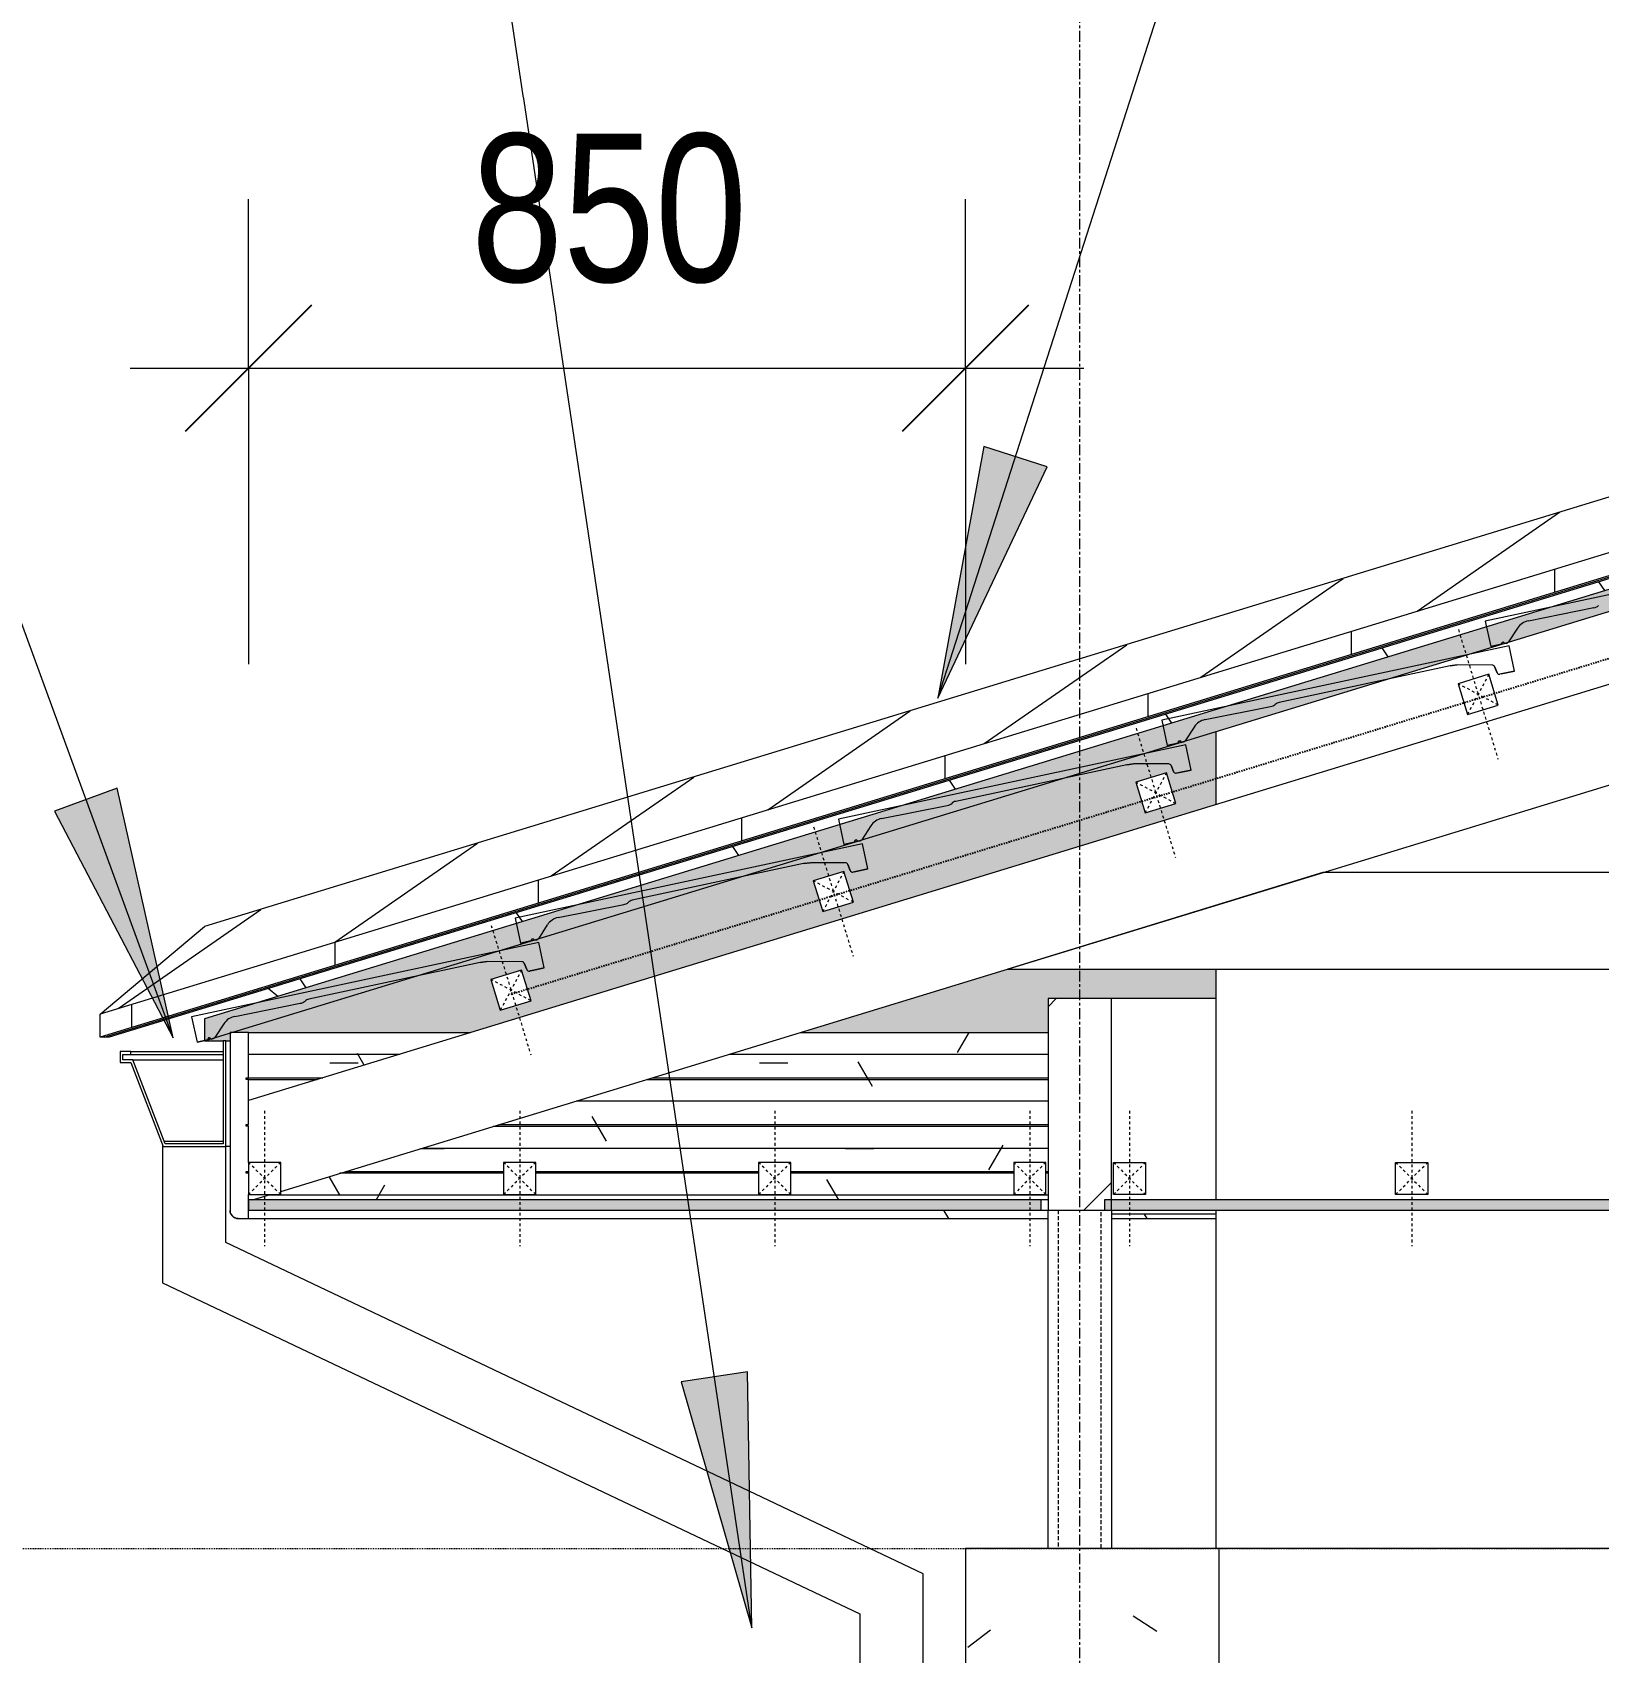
# Model space of a CAD drawing. Header units: millimetres. Extents: x -12186 to 152825, y -4386 to 9463.
# Drawn here: x 128076 to 129928, y 2682 to 4598 of the extents above; entities that cross this region are included whole.
import ezdxf

# ---------------------------------------------------------------- set-up
doc = ezdxf.new("R2010")
doc.units = ezdxf.units.MM
for name, pattern in [('1000 Dashed', [2, 1, -1]), ('Dash', [6.35, 3.175, -3.175]), ('Dash 1_5mm', [3, 1.5, -1.5]), ('Grid Line', [22.225, 12.7, -3.175, 3.175, -3.175]), ('Hidden', [7.14375, 4.7625, -2.38125])]:
    doc.linetypes.add(name, pattern=pattern)
for name, color, linetype, lineweight in [('A-ANNO-DIMS', 211, 'Continuous', 5), ('A-ANNO-DIMS-100', 211, 'Continuous', 5), ('A-CLNG', 13, 'Continuous', 9), ('A-CLNG-PATT', 13, 'Continuous', 9), ('A-DETL', 90, 'Continuous', 5), ('A-DETL-GENF', 92, 'Continuous', 5), ('A-DETL-GENF-HDLN', 1, 'Dash', 5), ('A-FLOR-LEVL', 51, 'Continuous', 5), ('A-GENM', 13, 'Continuous', 9), ('A-GLAZ-CWMG', 51, 'Continuous', 5), ('A-ROOF', 132, 'Continuous', 9), ('A-ROOF-MCUT', 132, 'Continuous', 5), ('A-ROOF-OTLN', 132, 'Continuous', 9), ('A-ROOF-PATT', 132, 'Continuous', 9), ('A-WALL', 113, 'Continuous', 9), ('A-WALL-PATT', 111, 'Continuous', 9), ('G-ANNO-TEXT', 231, 'Continuous', 5), ('I-WALL', 2, 'Continuous', 9), ('S-BEAM', 12, 'Continuous', 5), ('S-COLS', 52, 'Continuous', 5), ('S-FSTN', 2, 'Continuous', 5), ('S-GRID', 1, 'Continuous', 5)]:
    doc.layers.add(name, color=color, linetype=linetype, lineweight=lineweight)
doc.styles.add('Arial_3', font='arial.ttf', dxfattribs={"width": 0.8, "height": 175})
doc.dimstyles.new('SVA_Arc_Length-1_8mm_BLUE', dxfattribs={"dimscale": 304.8, "dimtxt": 178.545395, "dimasz": 0.492126, "dimexe": 0.656168, "dimexo": 0.0625, "dimgap": 0.164042, "dimtad": 1, "dimdec": 0, "dimrnd": 5, "dimzin": 0, "dimdsep": 46, "dimtxsty": 'Arial_3', "dimblk1": 'OBLIQUE', "dimblk2": 'OBLIQUE', "dimsah": 1, "dimcen": 0.09, "dimdle": 0.459318, "dimazin": 0, "dimtfac": 1, "dimtdec": 4, "dimtix": 1, "dimtmove": 0, "dimatfit": 3, "dimfxl": 1.148294, "dimfxlon": 1, "dimtvp": 1, "dimtfill": 1, "dimtolj": 1, "dimtzin": 0, "dimarcsym": 2})
pattern_1 = [(50, (136555.64, 5715.8), (728.737, -63.756), [76.2, -838.2]), (355, (136555.64, 5715.8), (-140.97, 764.23), [60.96, -670.56]), (100.451, (136616.4, 5710.5), (587.77, 700.467), [64.76, -712.36]), (46.184, (136555.6, 5919), (1084.32, -168.17), [114.3, -1257.3]), (96.636, (136646, 5905), (949.61, 989.71), [97.14, -1068.54]), (351.184, (136555.6, 5919), (949.62, 989.7), [91.44, -1005.84]), (21, (136657.24, 5868.2), (606.458, -409.06), [76.2, -838.2]), (326, (136657.24, 5868.2), (247.21, 736.75), [60.96, -670.56]), (71.451, (136707.8, 5834.1), (853.67, 327.685), [64.76, -712.36]), (37.5, (136555.64, 5715.8), (12.355, 338.22), [33.528, -628.904, 33.528, -647.192, -673.1]), (37.5, (136555.64, 5715.8), (12.355, 338.22), [-1343.152, 33.528, -639.572]), (7.5, (136555.64, 5715.8), (267.279, 400.722), [33.528, -354.584, 33.528, -613.664, -256.54]), (7.5, (136555.64, 5715.8), (267.279, 400.722), [-1035.304, 33.528, -223.012]), (327.5, (136329.07, 5715.8), (542.363, -22.915), [33.528, -220.472, 33.528, -1810.512]), (327.5, (136329.07, 5715.8), (542.363, -22.915), [-287.528, -758.952, 33.528, -1018.032]), (317.5, (136227.47, 5715.8), (592.517, 101.707), [33.528, -296.672, 33.528, -492.76, -746.76]), (317.5, (136227.47, 5715.8), (592.517, 101.707), [-856.49, 33.53, -713.23])]
pattern_2 = [(0, (136555.64, 5715.79), (406.4, 101.6), [33.528, -271.272, 33.528, -271.272, -1625.6]), (0, (136555.64, 5715.79), (406.4, 101.6), [-609.6, 33.528, -576.072, 33.528, -271.272, -711.2]), (0, (136555.64, 5715.79), (406.4, 101.6), [-1524, 33.528, -169.672, 33.528, -474.472]), (120, (136708.04, 5766.59), (-291.1882, 301.1527), [33.528, -271.272, 33.528, -1896.872]), (120, (136708.04, 5766.59), (-291.1882, 301.1527), [-338.328, -271.272, 33.528, -576.072, -1016]), (120, (136708.04, 5766.59), (-291.1882, 301.1527), [-1219.2, 33.528, -271.272, 33.528, -677.672]), (120, (136708.04, 5766.59), (-291.1882, 301.1527), [-1557.528, -169.672, 33.528, -474.472]), (240, (136758.84, 5969.79), (-115.2118, -402.7527), [33.528, -271.272, 33.528, -1896.872]), (240, (136758.84, 5969.79), (-115.2118, -402.7527), [-338.328, -271.272, 33.528, -576.072, -1016]), (240, (136758.84, 5969.79), (-115.2118, -402.7527), [-1219.2, 33.528, -271.272, 33.528, -677.672]), (240, (136758.84, 5969.79), (-115.2118, -402.7527), [-1557.528, -169.672, 33.528, -474.472])]
pattern_3 = [(45, (-22884.63, 5715.79), (-141.4214, 141.4214), [])]

# ---------------------------------------------------------------- blocks, each defined once
blk = doc.blocks.new('Column Steel Square Hollow Sections - 75x75-1394927-Section 4')
at = {"layer": 'S-COLS', "linetype": 'Hidden'}
for p, q in [((-30151.1, 3205), (-30151.1, 2805)), ((-30100.1, 2805), (-30100.1, 3205))]:
    blk.add_line(p, q, dxfattribs=at)
blk = doc.blocks.new('Structural Connections 1 - Structural Connections 1-1359859-Section 4')
at = {"layer": 'S-FSTN'}
h = blk.add_hatch(dxfattribs=at)
h.set_pattern_fill('FP_189', color=256, style=0, pattern_type=2)
h.set_pattern_definition(pattern_3)
h.paths.add_polyline_path([(-30163.1, 3205), (-30088.1, 3205), (-30088.1, 3455), (-30163.1, 3455), (-30163.1, 3250.5)])
h.paths.add_polyline_path([(-16696.1, 3205), (-16621.1, 3205), (-16621.1, 3455), (-16696.1, 3455), (-16696.1, 3250.5)])
for p, q in [((-30088.1, 3455), (-30163.1, 3455)), ((-30163.1, 3455), (-30163.1, 3205)), ((-30088.1, 3205), (-30088.1, 3455)), ((-29964.6, 3455), (-30088.1, 3455)), ((-30163.1, 3205), (-30088.1, 3205))]:
    blk.add_line(p, q, dxfattribs=at)
blk = doc.blocks.new('Rectangular Mullion - 30x75-1460576-Section 4')
at = {"layer": 'A-GLAZ-CWMG'}
blk.add_line((-30087.9, 3205), (-30087.9, 2805), dxfattribs=at)
blk = doc.blocks.new('Timber Truss - Timber Truss 2-1376233-Section 4')
at = {"layer": 'S-BEAM'}
for p, q in [((-27974.6, 4292.9), (-31108.6, 3334.7)), ((-31070.7, 3227.1), (-27974.6, 4173.7)), ((-29837.9, 3604), (-30210.8, 3490)), ((-27974.6, 3604), (-29837.9, 3604)), ((-30210.8, 3490), (-27974.6, 3490)), ((-31103.9, 3216.9), (-31082.8, 3223.4))]:
    blk.add_line(p, q, dxfattribs=at)
blk = doc.blocks.new('Downpipe - Downpipe-V559-Section 4')
at = {"layer": 'A-GENM', "lineweight": 5}
for p, q in [((-31210.6, 3282.2), (-31210.6, 3119)), ((-31208.7, 3286.5), (-31138.7, 3286.5)), ((-31135.6, 3166.5), (-31135.6, 3280.1)), ((-30310.6, 2775), (-31135.6, 3166.5)), ((-31210.6, 3119), (-30385.6, 2727.6)), ((-30310.6, 2400), (-30310.6, 2775)), ((-30385.6, 2727.6), (-30385.6, 2400))]:
    blk.add_line(p, q, dxfattribs=at)
blk = doc.blocks.new('Repeating Detail - Timber _38 x 38_-372870-Section 4')
at = {"layer": 'A-DETL-GENF'}
h = blk.add_hatch(dxfattribs=at)
h.set_pattern_fill('FP_189', color=256, style=0, pattern_type=2)
h.set_pattern_definition(pattern_3)
h.paths.add_polyline_path([(-30429.6, 3557.9), (-30393.3, 3569), (-30404.4, 3605.4), (-30440.7, 3594.3)])
h = blk.add_hatch(dxfattribs=at)
h.set_pattern_fill('FP_189', color=256, style=0, pattern_type=2)
h.set_pattern_definition(pattern_3)
h.paths.add_polyline_path([(-30810.9, 3441.3), (-30774.6, 3452.5), (-30785.7, 3488.8), (-30822, 3477.7)])
for p, q in [((-29641.7, 3838.5), (-29678.1, 3827.4)), ((-29630.6, 3802.2), (-29641.7, 3838.5)), ((-29678.1, 3827.4), (-29666.9, 3791.1)), ((-29666.9, 3791.1), (-29630.6, 3802.2)), ((-30023, 3722), (-30059.4, 3710.9)), ((-30011.9, 3685.6), (-30023, 3722)), ((-30059.4, 3710.9), (-30048.3, 3674.5)), ((-30048.3, 3674.5), (-30011.9, 3685.6)), ((-30404.4, 3605.4), (-30440.7, 3594.3)), ((-30393.3, 3569), (-30404.4, 3605.4)), ((-30440.7, 3594.3), (-30429.6, 3557.9)), ((-30429.6, 3557.9), (-30393.3, 3569)), ((-30785.7, 3488.8), (-30822, 3477.7)), ((-30774.6, 3452.5), (-30785.7, 3488.8)), ((-30822, 3477.7), (-30810.9, 3441.3)), ((-30810.9, 3441.3), (-30774.6, 3452.5))]:
    blk.add_line(p, q, dxfattribs=at)
at = {"layer": 'A-DETL-GENF-HDLN'}
for p, q in [((-29677.7, 3891.3), (-29630.9, 3738.3)), ((-29641.7, 3838.5), (-29666.9, 3791.1)), ((-29630.6, 3802.2), (-29678.1, 3827.4)), ((-30059, 3774.7), (-30012.3, 3621.7)), ((-30023, 3722), (-30048.3, 3674.5)), ((-30011.9, 3685.6), (-30059.4, 3710.9)), ((-30440.4, 3658.2), (-30393.6, 3505.1)), ((-30404.4, 3605.4), (-30429.6, 3557.9)), ((-30393.3, 3569), (-30440.7, 3594.3)), ((-30821.7, 3541.6), (-30774.9, 3388.6)), ((-30785.7, 3488.8), (-30810.9, 3441.3)), ((-30774.6, 3452.5), (-30822, 3477.7))]:
    blk.add_line(p, q, dxfattribs=at)
blk = doc.blocks.new('Repeating Detail - Conc Roof Tile-372879-Section 4')
at = {"layer": 'A-DETL-GENF'}
for p, q in [((-29235.2, 3989), (-29645.9, 3901.2)), ((-29594.9, 3901.8), (-29517.4, 3917.3)), ((-29645.9, 3901.2), (-29639.5, 3871.3)), ((-29607.7, 3893.1), (-29618.3, 3876.8)), ((-29617.7, 3872.1), (-30028.4, 3784.2)), ((-29639.5, 3871.3), (-29626.8, 3874.1)), ((-29626.8, 3874.1), (-29639.5, 3871.3)), ((-29626.8, 3874.1), (-29626.1, 3876.3)), ((-29626.1, 3876.3), (-29626.8, 3874.1)), ((-29626.1, 3876.3), (-29624.4, 3876.6)), ((-29624.4, 3876.6), (-29626.1, 3876.3)), ((-29624.4, 3876.6), (-29622.9, 3874.9)), ((-29622.9, 3874.9), (-29624.4, 3876.6)), ((-29622.9, 3874.9), (-29620.2, 3875.5)), ((-29620.2, 3875.5), (-29622.9, 3874.9)), ((-29611.3, 3842.3), (-29617.7, 3872.1)), ((-29687.3, 3848.5), (-29889.7, 3805.2)), ((-29687.3, 3848.5), (-29679.4, 3849.6)), ((-29679, 3849.6), (-29687.3, 3848.5)), ((-29637.7, 3849.5), (-29679, 3849.6)), ((-29634.9, 3847.6), (-29632, 3840.4)), ((-29632, 3840.4), (-29634.9, 3847.6)), ((-29627.1, 3838.9), (-29628.6, 3838.6)), ((-29611.3, 3842.3), (-29627.1, 3838.9)), ((-29627.1, 3838.9), (-29611.3, 3842.3)), ((-29611.3, 3842.3), (-29627.1, 3838.9)), ((-29977.4, 3784.9), (-29899.9, 3800.3)), ((-30028.4, 3784.2), (-30022, 3754.4)), ((-29990.3, 3776.1), (-30000.8, 3759.8)), ((-30000.2, 3755.1), (-30410.9, 3667.3)), ((-30022, 3754.4), (-30009.3, 3757.1)), ((-30009.3, 3757.1), (-30022, 3754.4)), ((-30009.3, 3757.1), (-30008.6, 3759.3)), ((-30008.6, 3759.3), (-30009.3, 3757.1)), ((-30008.6, 3759.3), (-30006.9, 3759.7)), ((-30006.9, 3759.7), (-30008.6, 3759.3)), ((-30006.9, 3759.7), (-30005.4, 3757.9)), ((-30005.4, 3757.9), (-30006.9, 3759.7)), ((-30005.4, 3757.9), (-30002.7, 3758.5)), ((-30002.7, 3758.5), (-30005.4, 3757.9)), ((-29993.8, 3725.3), (-30000.2, 3755.1)), ((-30069.8, 3731.5), (-30272.3, 3688.2)), ((-30069.8, 3731.5), (-30061.9, 3732.7)), ((-30061.5, 3732.7), (-30069.8, 3731.5)), ((-30020.2, 3732.5), (-30061.5, 3732.7)), ((-30017.4, 3730.6), (-30014.5, 3723.4)), ((-30014.5, 3723.4), (-30017.4, 3730.6)), ((-30009.6, 3721.9), (-30011.1, 3721.6)), ((-29993.8, 3725.3), (-30009.6, 3721.9)), ((-30009.6, 3721.9), (-29993.8, 3725.3)), ((-29993.8, 3725.3), (-30009.6, 3721.9)), ((-30359.9, 3667.9), (-30282.4, 3683.4)), ((-30410.9, 3667.3), (-30404.5, 3637.4)), ((-30372.8, 3659.2), (-30383.3, 3642.9)), ((-30404.5, 3637.4), (-30391.8, 3640.2)), ((-30391.8, 3640.2), (-30404.5, 3637.4)), ((-30391.8, 3640.2), (-30391.1, 3642.4)), ((-30391.1, 3642.4), (-30391.8, 3640.2)), ((-30391.1, 3642.4), (-30389.5, 3642.7)), ((-30389.5, 3642.7), (-30391.1, 3642.4)), ((-30389.5, 3642.7), (-30387.9, 3641)), ((-30387.9, 3641), (-30389.5, 3642.7)), ((-30387.9, 3641), (-30385.2, 3641.6)), ((-30385.2, 3641.6), (-30387.9, 3641)), ((-30382.7, 3638.2), (-30793.4, 3550.3)), ((-30376.4, 3608.4), (-30382.7, 3638.2)), ((-30452.3, 3614.6), (-30654.8, 3571.3)), ((-30452.3, 3614.6), (-30444.4, 3615.7)), ((-30444, 3615.7), (-30452.3, 3614.6)), ((-30402.7, 3615.6), (-30444, 3615.7)), ((-30400, 3613.7), (-30397, 3606.5)), ((-30397, 3606.5), (-30400, 3613.7)), ((-30392.1, 3605), (-30393.6, 3604.7)), ((-30376.4, 3608.4), (-30392.1, 3605)), ((-30392.1, 3605), (-30376.4, 3608.4)), ((-30376.4, 3608.4), (-30392.1, 3605)), ((-30742.4, 3551), (-30664.9, 3566.4)), ((-30793.4, 3550.3), (-30787.1, 3520.5)), ((-30774.4, 3523.2), (-30773.6, 3525.4)), ((-30773.6, 3525.4), (-30774.4, 3523.2)), ((-30773.6, 3525.4), (-30772, 3525.8)), ((-30772, 3525.8), (-30773.6, 3525.4)), ((-30772, 3525.8), (-30770.4, 3524)), ((-30770.4, 3524), (-30772, 3525.8)), ((-30755.3, 3542.2), (-30765.9, 3525.9)), ((-30765.3, 3521.2), (-31176, 3433.4)), ((-30787.1, 3520.5), (-30774.4, 3523.2)), ((-30774.4, 3523.2), (-30787.1, 3520.5)), ((-30770.4, 3524), (-30767.7, 3524.6)), ((-30767.7, 3524.6), (-30770.4, 3524)), ((-30758.9, 3491.4), (-30765.3, 3521.2)), ((-30834.9, 3497.6), (-31037.3, 3454.3)), ((-30834.9, 3497.6), (-30826.9, 3498.8)), ((-30826.5, 3498.8), (-30834.9, 3497.6)), ((-30785.3, 3498.6), (-30826.5, 3498.8)), ((-30782.5, 3496.8), (-30779.6, 3489.5)), ((-30779.6, 3489.5), (-30782.5, 3496.8)), ((-30774.7, 3488), (-30776.1, 3487.7)), ((-30758.9, 3491.4), (-30774.7, 3488)), ((-30774.7, 3488), (-30758.9, 3491.4)), ((-30758.9, 3491.4), (-30774.7, 3488)), ((-31125, 3434), (-31047.5, 3449.5)), ((-31176, 3433.4), (-31169.6, 3403.5)), ((-31137.8, 3425.3), (-31148.4, 3409)), ((-31169.6, 3403.5), (-31156.9, 3406.3)), ((-31156.9, 3406.3), (-31169.6, 3403.5)), ((-31156.9, 3406.3), (-31156.2, 3408.5)), ((-31156.2, 3408.5), (-31156.9, 3406.3)), ((-31156.2, 3408.5), (-31154.5, 3408.8)), ((-31154.5, 3408.8), (-31156.2, 3408.5)), ((-31154.5, 3408.8), (-31153, 3407.1)), ((-31153, 3407.1), (-31154.5, 3408.8)), ((-31153, 3407.1), (-31150.3, 3407.7)), ((-31150.3, 3407.7), (-31153, 3407.1))]:
    blk.add_line(p, q, dxfattribs=at)
for centre, radius, start, end in [((-29518.5, 3927.2), 10, 276.5757, 312.0411), ((-29591, 3882.2), 20, 101.2845, 147.0757), ((-29620.8, 3878.4), 3, 282.0757, 327.0757), ((-29620.8, 3878.4), 3, 282.0757, 327.0757), ((-29637.7, 3846.5), 3, 22.0757, 89.8219), ((-29629.2, 3841.5), 3, 202.0757, 282.0757), ((-29629.2, 3841.5), 3, 202.0757, 282.0757), ((-29901, 3810.3), 10, 276.5757, 312.0411), ((-29887.6, 3795.4), 10, 102.0757, 132.0411), ((-29973.5, 3765.3), 20, 101.2845, 147.0757), ((-30003.3, 3761.5), 3, 282.0757, 327.0757), ((-30003.3, 3761.5), 3, 282.0757, 327.0757), ((-30020.2, 3729.5), 3, 22.0757, 89.8219), ((-30011.7, 3724.5), 3, 202.0757, 282.0757), ((-30011.7, 3724.5), 3, 202.0757, 282.0757), ((-30283.6, 3693.3), 10, 276.5757, 312.0411), ((-30270.2, 3678.5), 10, 102.0757, 132.0411), ((-30356, 3648.3), 20, 101.2845, 147.0757), ((-30385.9, 3644.5), 3, 282.0757, 327.0757), ((-30385.9, 3644.5), 3, 282.0757, 327.0757), ((-30402.7, 3612.6), 3, 22.0757, 89.8219), ((-30394.3, 3607.6), 3, 202.0757, 282.0757), ((-30394.3, 3607.6), 3, 202.0757, 282.0757), ((-30666.1, 3576.4), 10, 276.5757, 312.0411), ((-30652.7, 3561.5), 10, 102.0757, 132.0411), ((-30738.5, 3531.4), 20, 101.2845, 147.0757), ((-30768.4, 3527.6), 3, 282.0757, 327.0757), ((-30768.4, 3527.6), 3, 282.0757, 327.0757), ((-30785.3, 3495.6), 3, 22.0757, 89.8219), ((-30776.8, 3490.6), 3, 202.0757, 282.0757), ((-30776.8, 3490.6), 3, 202.0757, 282.0757), ((-31048.6, 3459.4), 10, 276.5757, 312.0411), ((-31035.2, 3444.6), 10, 102.0757, 132.0411), ((-31121, 3414.4), 20, 101.2845, 147.0757), ((-31150.9, 3410.6), 3, 282.0757, 327.0757), ((-31150.9, 3410.6), 3, 282.0757, 327.0757)]:
    blk.add_arc(centre, radius, start, end, dxfattribs=at)
blk = doc.blocks.new('Repeating Detail - Timber _38 x 38_-V560-Section 4')
at = {"layer": 'A-DETL-GENF'}
h = blk.add_hatch(dxfattribs=at)
h.set_pattern_fill('FP_189', color=256, style=0, pattern_type=2)
h.set_pattern_definition(pattern_3)
h.paths.add_polyline_path([(-30505.4, 3223.4), (-30467.4, 3223.4), (-30467.4, 3261.4), (-30505.4, 3261.4)])
h = blk.add_hatch(dxfattribs=at)
h.set_pattern_fill('FP_189', color=256, style=0, pattern_type=2)
h.set_pattern_definition(pattern_3)
h.paths.add_polyline_path([(-30203.7, 3223.4), (-30165.7, 3223.4), (-30165.7, 3261.4), (-30203.7, 3261.4), (-30203.7, 3250.5)])
for p, q in [((-31070.7, 3261.4), (-31108.7, 3261.4)), ((-31108.7, 3261.4), (-31108.7, 3223.4)), ((-31070.7, 3223.4), (-31070.7, 3261.4)), ((-30769, 3261.4), (-30807, 3261.4)), ((-30807, 3261.4), (-30807, 3223.4)), ((-30769, 3223.4), (-30769, 3261.4)), ((-30467.4, 3261.4), (-30505.4, 3261.4)), ((-30505.4, 3261.4), (-30505.4, 3223.4)), ((-30467.4, 3223.4), (-30467.4, 3261.4)), ((-30165.7, 3261.4), (-30203.7, 3261.4)), ((-30203.7, 3261.4), (-30203.7, 3223.4)), ((-30165.7, 3223.4), (-30165.7, 3261.4)), ((-31108.7, 3223.4), (-31070.7, 3223.4)), ((-30807, 3223.4), (-30769, 3223.4)), ((-30505.4, 3223.4), (-30467.4, 3223.4)), ((-30203.7, 3223.4), (-30165.7, 3223.4))]:
    blk.add_line(p, q, dxfattribs=at)
at = {"layer": 'A-DETL-GENF-HDLN'}
for p, q in [((-31089.7, 3322.4), (-31089.7, 3162.4)), ((-30788, 3322.4), (-30788, 3162.4)), ((-30486.4, 3322.4), (-30486.4, 3162.4)), ((-30184.7, 3322.4), (-30184.7, 3162.4)), ((-31070.7, 3261.4), (-31108.7, 3223.4)), ((-31070.7, 3223.4), (-31108.7, 3261.4)), ((-30769, 3261.4), (-30807, 3223.4)), ((-30769, 3223.4), (-30807, 3261.4)), ((-30467.4, 3261.4), (-30505.4, 3223.4)), ((-30467.4, 3223.4), (-30505.4, 3261.4)), ((-30165.7, 3261.4), (-30203.7, 3223.4)), ((-30165.7, 3223.4), (-30203.7, 3261.4))]:
    blk.add_line(p, q, dxfattribs=at)
blk = doc.blocks.new('Repeating Detail - Timber _38 x 38_-V561-Section 4')
at = {"layer": 'A-DETL-GENF'}
for p, q in [((-30085.7, 3223.4), (-30085.7, 3261.4)), ((-30085.7, 3261.4), (-30047.7, 3261.4)), ((-30047.7, 3261.4), (-30047.7, 3223.4)), ((-29751.9, 3223.4), (-29751.9, 3261.4)), ((-29751.9, 3261.4), (-29713.9, 3261.4)), ((-29713.9, 3261.4), (-29713.9, 3223.4)), ((-30047.7, 3223.4), (-30085.7, 3223.4)), ((-29713.9, 3223.4), (-29751.9, 3223.4))]:
    blk.add_line(p, q, dxfattribs=at)
at = {"layer": 'A-DETL-GENF-HDLN'}
for p, q in [((-30066.7, 3322.4), (-30066.7, 3162.4)), ((-29732.9, 3322.4), (-29732.9, 3162.4)), ((-30085.7, 3261.4), (-30047.7, 3223.4)), ((-30085.7, 3223.4), (-30047.7, 3261.4)), ((-29751.9, 3261.4), (-29713.9, 3223.4)), ((-29751.9, 3223.4), (-29713.9, 3261.4))]:
    blk.add_line(p, q, dxfattribs=at)
blk = doc.blocks.new('DIMBLOCK62-Section 4')
at = {"layer": 'A-ANNO-DIMS-100'}
for p, q in [((128331.6, 4200.5), (128331.6, 4400.5)), ((129179.7, 4200.5), (129179.7, 4400.5)), ((128191.6, 4200.5), (129319.7, 4200.5)), ((128331.6, 4200.5), (128331.6, 3850.5)), ((129179.7, 4200.5), (129179.7, 3850.5))]:
    blk.add_line(p, q, dxfattribs=at)
at = {"layer": 'A-ANNO-DIMS-100', "lineweight": 25}
for p, q in [((128331.6, 4200.5), (128406.6, 4275.5)), ((129179.7, 4200.5), (129254.7, 4275.5)), ((128331.6, 4200.5), (128256.6, 4125.5)), ((129179.7, 4200.5), (129104.7, 4125.5))]:
    blk.add_line(p, q, dxfattribs=at)
at = {"layer": 'A-ANNO-DIMS-100', "color": 0, "insert": (128594.9, 4477.7), "char_height": 175, "width": 385.658, "attachment_point": 1, "line_spacing_factor": 0.941778, "style": 'Arial_3', "bg_fill": 3, "box_fill_scale": 1.25, "bg_fill_color": 256, "bg_fill_true_color": 13158600, "bg_fill_transparency": 0}
blk.add_mtext('850', dxfattribs=at)
blk = doc.blocks.new('_Oblique')
at = {"color": 0, "linetype": 'ByBlock', "lineweight": -2}
blk.add_line((-0.5, -0.5), (0.5, 0.5), dxfattribs=at)

msp = doc.modelspace()

# ---------------------------------------------------------------- hatches: boundary and pattern name
at = {"layer": 'A-CLNG-PATT', "lineweight": 5}
h = msp.add_hatch(dxfattribs=at)
h.set_pattern_fill('FP_179', color=256, style=0, pattern_type=2)
h.set_pattern_definition([(0, (136555.64, 5715.787), (101.6, 25.4), [3.353, -72.847, 3.353, -72.847, -406.4]), (0, (136555.64, 5715.787), (101.6, 25.4), [-152.4, 3.353, -149.047, 3.353, -72.847, -177.8]), (0, (136555.64, 5715.787), (101.6, 25.4), [-381, 3.353, -47.447, 3.353, -123.647]), (120, (136593.74, 5728.487), (-72.797045, 75.28818), [3.353, -72.847, 3.353, -72.847, -406.4]), (120, (136593.74, 5728.487), (-72.797045, 75.28818), [-152.4, 3.353, -149.047, 3.353, -72.847, -177.8]), (120, (136593.74, 5728.487), (-72.797045, 75.28818), [-381, 3.353, -47.447, 3.353, -123.647]), (240, (136606.44, 5779.287), (-28.802955, -100.68818), [3.353, -72.847, 3.353, -72.847, -406.4]), (240, (136606.44, 5779.287), (-28.802955, -100.68818), [-152.4, 3.353, -149.047, 3.353, -72.847, -177.8]), (240, (136606.44, 5779.287), (-28.802955, -100.68818), [-381, 3.353, -47.447, 3.353, -123.647])])
h.paths.add_polyline_path([(143744.7, 3205), (143744.7, 3217), (142819.2, 3217), (142819.2, 3205), (143522, 3205)])
h.paths.add_polyline_path([(128432.8, 3205), (129269.2, 3205), (129269.2, 3217), (128331.7, 3217), (128331.7, 3205)])
h.paths.add_polyline_path([(129344.2, 3205), (131465.7, 3205), (131465.7, 3217), (129344.2, 3217)])
at = {"layer": 'A-ROOF-PATT', "lineweight": 5}
h = msp.add_hatch(dxfattribs=at)
h.set_pattern_fill('FP_170', color=256, style=0, pattern_type=2)
h.set_pattern_definition([(34.74, (132102.08, 4675.995), (-143.142, -0.0011), [])])
h.paths.add_polyline_path([(128156, 3436.8), (134375.9, 5339.2), (134620.3, 5478.6), (128279.7, 3540.1), (128160.1, 3440.2)])
h = msp.add_hatch(dxfattribs=at)
h.set_pattern_fill('FP_166', color=256, style=0, pattern_type=2)
h.set_pattern_definition([(123.795, (132220.52, 4670.12), (-308.4, 0.001), [])])
h.paths.add_polyline_path([(128366.2, 3457.6), (134793.2, 5422.5), (134770.9, 5428.4), (128355, 3466.9)])
h = msp.add_hatch(dxfattribs=at)
h.set_pattern_fill('FP_161', color=256, style=0, pattern_type=2)
h.set_pattern_definition(pattern_1)
h.paths.add_polyline_path([(143816.7, 3405), (143816.7, 3431.1), (137476.2, 5369.6), (134620.3, 5369.6), (128279.7, 3431.1), (128279.7, 3405), (134620.3, 5343.5), (134721, 5343.5), (134755.8, 5354.1), (134759, 5343.5), (137337.4, 5343.5), (137340.6, 5354.1), (137377, 5343.5), (137476.2, 5343.5), (143750.6, 3425.2)])
h = msp.add_hatch(dxfattribs=at)
h.set_pattern_fill('FP_169', color=256, style=0, pattern_type=2)
h.set_pattern_definition([(90, (132040.21, 4618.24), (-240.416, 1e-14), [])])
h.paths.add_polyline_path([(128156, 3424.6), (134372.8, 5325.3), (134372.8, 5337.4), (128156, 3436.8)])
h = msp.add_hatch(dxfattribs=at)
h.set_pattern_fill('FP_163', color=256, style=0, pattern_type=2)
h.set_pattern_definition([(0, (159440.27, 3949.267), (323.85, 44.557), [76.2, -63.5, 88.9, -38.1, -165.1]), (0, (159440.27, 3949.267), (323.85, 44.557), [-266.7, 114.3, -50.8]), (0, (159516.47, 3951.123), (323.85, 44.557), [63.5, -241.3, 50.8, -76.2]), (0, (159668.87, 3946.48), (323.85, 44.557), [38.1, -393.7]), (90, (159440.27, 3949.27), (-107.95, 44.557), [42.701, -135.529]), (90, (159516.47, 3949.27), (-107.95, 44.557), [41.773, -136.457]), (90, (159579.97, 3949.27), (-107.95, 44.557), [38.988, -139.242]), (90, (159668.87, 3946.48), (-107.95, 44.557), [42.701, -135.529]), (90, (159706.97, 3946.48), (-107.95, 44.557), [42.701, -135.529]), (90, (159821.27, 3949.27), (-107.95, 44.557), [40.844, -137.385])])
h.paths.add_polyline_path([(128309.7, 3405), (128309.7, 3414.2), (128279.7, 3405), (128304.7, 3405)])
h.paths.add_polyline_path([(129118.7, 3415), (129277.2, 3415), (129277.2, 3455), (129475.7, 3455), (129475.7, 3490), (129229.5, 3490), (128984.2, 3415)])
h.paths.add_polyline_path([(128594.3, 3415), (129475.7, 3684.5), (129475.7, 3770.7), (128312.4, 3415), (128432.8, 3415)])
h.paths.add_polyline_path([(128629.3, 3441.3), (128618.2, 3477.7), (128654.8, 3488), (128665.7, 3452.5)])
h.paths.add_polyline_path([(140321.3, 3485), (142883.3, 3485), (142866.9, 3490), (137441.7, 3490), (137441.7, 3485), (139406.8, 3485)])
h.paths.add_polyline_path([(129010.7, 3557.9), (128999.6, 3594.3), (129035.9, 3605.4), (129047, 3569)])
h.paths.add_polyline_path([(142916.7, 3594), (142916.7, 3680.2), (137476.2, 5343.5), (137377, 5343), (137365.8, 5306.7), (137329.5, 5317.8), (137337.4, 5343.5), (137194.3, 5343.5), (142883.9, 3604)])
h.paths.add_polyline_path([(141952.9, 3604), (142494, 3604), (140838.5, 4110.1), (140838.5, 3604), (141905.4, 3604)])
h.paths.add_polyline_path([(139406.8, 3604), (140724.5, 3604), (140724.5, 4086.4), (138716, 3604)])
h.paths.add_polyline_path([(137441.7, 3604), (138357.9, 3604), (138357.9, 4803.2), (137441.7, 4288.9), (137441.7, 3771.9)])
h.paths.add_polyline_path([(138471.9, 3662.6), (140617.2, 4177.8), (138471.9, 4833.7), (138471.9, 4177.8)])
h.paths.add_polyline_path([(129392, 3674.5), (129380.9, 3710.9), (129417.2, 3722), (129428.3, 3685.6)])
h.paths.add_polyline_path([(142704.4, 3674.5), (142668.1, 3685.6), (142679.2, 3722), (142715.5, 3710.9)])
h.paths.add_polyline_path([(142323.1, 3791.1), (142286.7, 3802.2), (142297.9, 3838.5), (142334.2, 3827.4)])
h.paths.add_polyline_path([(141941.8, 3907.7), (141905.4, 3918.8), (141916.5, 3955.1), (141952.9, 3944)])
h.paths.add_polyline_path([(141560.4, 4024.3), (141524.1, 4035.4), (141535.2, 4071.7), (141571.5, 4060.6)])
h.paths.add_polyline_path([(141179.1, 4140.8), (141142.8, 4152), (141153.9, 4188.3), (141190.2, 4177.2)])
h.paths.add_polyline_path([(140797.8, 4257.4), (140761.4, 4268.5), (140772.6, 4304.9), (140808.9, 4293.8)])
h.paths.add_polyline_path([(137295.7, 4357.7), (137331.3, 4357.7), (138282.5, 4891.6), (136804.4, 5343.5), (136105.2, 5343.5), (136105.2, 4435.3), (137187.7, 4435.3), (137187.7, 4357.7)])
h.paths.add_polyline_path([(140416.5, 4374), (140380.1, 4385.1), (140391.2, 4421.5), (140427.6, 4410.4)])
h.paths.add_polyline_path([(132321.5, 4435.3), (133624.5, 4435.3), (133624.5, 4833.7), (132407.5, 4461.6)])
h.paths.add_polyline_path([(131735.7, 4435.3), (131931.6, 4435.3), (134902.1, 5343.5), (134759, 5343.5), (134766.9, 5317.8), (134730.6, 5306.7), (134719.5, 5343), (134719.5, 5343.5), (134620.3, 5343.5), (131735.7, 4461.6), (131735.7, 4459.4)])
h.paths.add_polyline_path([(134393.9, 4435.3), (133738.5, 4803.2), (133738.5, 4435.3), (133919.8, 4435.3)])
h.paths.add_polyline_path([(135991.2, 4435.3), (135991.2, 5343.5), (135292, 5343.5), (133813.9, 4891.6), (134626.8, 4435.3), (135748.8, 4435.3)])
h.paths.add_polyline_path([(132061.3, 4490.6), (132050.2, 4526.9), (132086.5, 4538), (132097.6, 4501.7)])
h.paths.add_polyline_path([(140035.1, 4490.6), (139998.8, 4501.7), (140009.9, 4538), (140046.2, 4526.9)])
h.paths.add_polyline_path([(132442.6, 4607.2), (132431.5, 4643.5), (132467.8, 4654.6), (132479, 4618.3)])
h.paths.add_polyline_path([(139653.8, 4607.2), (139617.5, 4618.3), (139628.6, 4654.6), (139664.9, 4643.5)])
h.paths.add_polyline_path([(132823.9, 4723.8), (132812.8, 4760.1), (132849.2, 4771.2), (132860.3, 4734.9)])
h.paths.add_polyline_path([(139272.5, 4723.8), (139236.1, 4734.9), (139247.2, 4771.2), (139283.6, 4760.1)])
h.paths.add_polyline_path([(133205.3, 4840.3), (133194.2, 4876.7), (133230.5, 4887.8), (133241.6, 4851.5)])
h.paths.add_polyline_path([(138891.1, 4840.3), (138854.8, 4851.5), (138865.9, 4887.8), (138902.3, 4876.7)])
h.paths.add_polyline_path([(133586.6, 4956.9), (133575.5, 4993.3), (133611.8, 5004.4), (133622.9, 4968)])
h.paths.add_polyline_path([(138509.8, 4956.9), (138473.5, 4968), (138484.6, 5004.4), (138520.9, 4993.3)])
h.paths.add_polyline_path([(133967.9, 5073.5), (133956.8, 5109.9), (133993.1, 5121), (134004.3, 5084.6)])
h.paths.add_polyline_path([(138128.5, 5073.5), (138092.2, 5084.6), (138103.3, 5121), (138139.6, 5109.9)])
h.paths.add_polyline_path([(134349.2, 5190.1), (134338.1, 5226.4), (134374.5, 5237.5), (134385.6, 5201.2)])
h.paths.add_polyline_path([(137747.2, 5190.1), (137710.8, 5201.2), (137721.9, 5237.5), (137758.3, 5226.4)])
h = msp.add_hatch(dxfattribs=at)
h.set_pattern_fill('FP_168', color=256, style=0, pattern_type=2)
h.set_pattern_definition([(90, (132040.21, 4604.5), (-240.416, 1e-14), [])])
h.paths.add_polyline_path([(128156, 3409.3), (134372.8, 5309.9), (134372.8, 5325.3), (128156, 3424.6)])
h = msp.add_hatch(dxfattribs=at)
h.set_pattern_fill('FP_167', color=256, style=0, pattern_type=2)
h.set_pattern_definition([(17, (132045.515, 4596.82), (-240.4161, 0.0001), [])])
h.paths.add_polyline_path([(128166.6, 3409.3), (134394, 5313.2), (134372.8, 5309.9), (128156, 3409.3)])
h = msp.add_hatch(dxfattribs=at)
h.set_pattern_fill('FP_180', color=256, style=0, pattern_type=2)
h.set_pattern_definition(pattern_2)
h.paths.add_polyline_path([(128331.7, 3361.5), (128419.3, 3361.5), (128594.3, 3415), (128331.7, 3415), (128331.7, 3405)])
h.paths.add_polyline_path([(128809.2, 3361.5), (129277.2, 3361.5), (129277.2, 3415), (128984.2, 3415), (128890.1, 3386.2)])
h = msp.add_hatch(dxfattribs=at)
h.set_pattern_fill('FP_183', color=256, style=0, pattern_type=2)
h.set_pattern_definition([(0, (144123.2, 3388.2), (0, 1200), []), (90, (144123.2, 3388.2), (-2400, 1e-13), [])])
h.paths.add_polyline_path([(128331.7, 3361.5), (128419.3, 3361.5), (128594.3, 3415), (128331.7, 3415), (128331.7, 3405)])
h.paths.add_polyline_path([(128809.2, 3361.5), (129277.2, 3361.5), (129277.2, 3415), (128984.2, 3415), (128890.1, 3386.2)])
h = msp.add_hatch(dxfattribs=at)
h.set_pattern_fill('FP_180', color=256, style=0, pattern_type=2)
h.set_pattern_definition(pattern_2)
h.paths.add_polyline_path([(129277.2, 3359.5), (129277.2, 3361.5), (128809.2, 3361.5), (128802.7, 3359.5), (129118.7, 3359.5)])
h.paths.add_polyline_path([(128328.7, 3359.5), (128412.7, 3359.5), (128419.3, 3361.5), (128328.7, 3361.5)])
h = msp.add_hatch(dxfattribs=at)
h.set_pattern_fill('FP_184', color=256, style=0, pattern_type=2)
h.set_pattern_definition([(0, (144123.2, 3360.5), (0, 1200), []), (90, (144123.2, 3360.5), (-2400, 1e-13), [])])
h.paths.add_polyline_path([(129277.2, 3359.5), (129277.2, 3361.5), (128809.2, 3361.5), (128802.7, 3359.5), (129118.7, 3359.5)])
h.paths.add_polyline_path([(128328.7, 3359.5), (128412.7, 3359.5), (128419.3, 3361.5), (128328.7, 3361.5)])
h = msp.add_hatch(dxfattribs=at)
h.set_pattern_fill('FP_180', color=256, style=0, pattern_type=2)
h.set_pattern_definition(pattern_2)
h.paths.add_polyline_path([(128627.7, 3306), (129277.2, 3306), (129277.2, 3359.5), (128802.7, 3359.5)])
h.paths.add_polyline_path([(128331.7, 3334.7), (128412.7, 3359.5), (128331.7, 3359.5)])
h = msp.add_hatch(dxfattribs=at)
h.set_pattern_fill('FP_185', color=256, style=0, pattern_type=2)
h.set_pattern_definition([(0, (144123.2, 3332.8), (0, 1200), []), (90, (144123.2, 3332.8), (-2400, 1e-13), [])])
h.paths.add_polyline_path([(128627.7, 3306), (129277.2, 3306), (129277.2, 3359.5), (128802.7, 3359.5)])
h.paths.add_polyline_path([(128331.7, 3334.7), (128412.7, 3359.5), (128331.7, 3359.5)])
h = msp.add_hatch(dxfattribs=at)
h.set_pattern_fill('FP_180', color=256, style=0, pattern_type=2)
h.set_pattern_definition(pattern_2)
h.paths.add_polyline_path([(128446.1, 3250.5), (128633.2, 3250.5), (128633.2, 3261.4), (128671.2, 3261.4), (128671.2, 3250.5), (128934.9, 3250.5), (128934.9, 3261.4), (128972.9, 3261.4), (128972.9, 3250.5), (129236.6, 3250.5), (129236.6, 3261.4), (129274.6, 3261.4), (129274.6, 3250.5), (129277.2, 3250.5), (129277.2, 3304), (128621.1, 3304)])
h = msp.add_hatch(dxfattribs=at)
h.set_pattern_fill('FP_187', color=256, style=0, pattern_type=2)
h.set_pattern_definition([(0, (144123.2, 3277.2), (0, 1200), []), (90, (144123.2, 3277.2), (-2400, 1e-13), [])])
h.paths.add_polyline_path([(128446.1, 3250.5), (128633.2, 3250.5), (128633.2, 3261.4), (128671.2, 3261.4), (128671.2, 3250.5), (128934.9, 3250.5), (128934.9, 3261.4), (128972.9, 3261.4), (128972.9, 3250.5), (129236.6, 3250.5), (129236.6, 3261.4), (129274.6, 3261.4), (129274.6, 3250.5), (129277.2, 3250.5), (129277.2, 3304), (128621.1, 3304)])
h = msp.add_hatch(dxfattribs=at)
h.set_pattern_fill('FP_180', color=256, style=0, pattern_type=2)
h.set_pattern_definition(pattern_2)
h.paths.add_polyline_path([(129118.7, 3304), (129277.2, 3304), (129277.2, 3306), (128627.7, 3306), (128621.1, 3304), (128890.1, 3304)])
h = msp.add_hatch(dxfattribs=at)
h.set_pattern_fill('FP_186', color=256, style=0, pattern_type=2)
h.set_pattern_definition([(0, (144123.2, 3305), (0, 1200), []), (90, (144123.2, 3305), (-2400, 1e-13), [])])
h.paths.add_polyline_path([(129118.7, 3304), (129277.2, 3304), (129277.2, 3306), (128627.7, 3306), (128621.1, 3304), (128890.1, 3304)])
h = msp.add_hatch(dxfattribs=at)
h.set_pattern_fill('FP_180', color=256, style=0, pattern_type=2)
h.set_pattern_definition(pattern_2)
h.paths.add_polyline_path([(129118.7, 3195), (129277.2, 3195), (129277.2, 3205), (128331.7, 3204.5), (128331.7, 3195), (128890.1, 3195)])
h.paths.add_polyline_path([(129475.7, 3195), (129475.7, 3200), (129352.4, 3200), (129352.4, 3195), (129461.6, 3195)])
h.paths.add_polyline_path([(128671.2, 3217), (129277.2, 3217), (129277.2, 3248.5), (129274.6, 3248.5), (129274.6, 3223.4), (129236.6, 3223.4), (129236.6, 3248.5), (128972.9, 3248.5), (128972.9, 3223.4), (128934.9, 3223.4), (128934.9, 3248.5), (128671.2, 3248.5), (128671.2, 3223.4), (128633.2, 3223.4), (128633.2, 3248.5), (128439.6, 3248.5), (128369.6, 3227.1), (128369.6, 3223.4), (128357.5, 3223.4), (128336.6, 3217), (128633.2, 3217)])
h = msp.add_hatch(dxfattribs=at)
h.set_pattern_fill('FP_182', color=256, style=0, pattern_type=2)
h.set_pattern_definition([(0, (144123.2, 3221.8), (0, 1200), []), (90, (144123.2, 3221.8), (-2400, 1e-13), [])])
h.paths.add_polyline_path([(129118.7, 3195), (129277.2, 3195), (129277.2, 3205), (128331.7, 3204.5), (128331.7, 3195), (128890.1, 3195)])
h.paths.add_polyline_path([(129475.7, 3195), (129475.7, 3200), (129352.4, 3200), (129352.4, 3195), (129461.6, 3195)])
h.paths.add_polyline_path([(128671.2, 3217), (129277.2, 3217), (129277.2, 3248.5), (129274.6, 3248.5), (129274.6, 3223.4), (129236.6, 3223.4), (129236.6, 3248.5), (128972.9, 3248.5), (128972.9, 3223.4), (128934.9, 3223.4), (128934.9, 3248.5), (128671.2, 3248.5), (128671.2, 3223.4), (128633.2, 3223.4), (128633.2, 3248.5), (128439.6, 3248.5), (128369.6, 3227.1), (128369.6, 3223.4), (128357.5, 3223.4), (128336.6, 3217), (128633.2, 3217)])
h = msp.add_hatch(dxfattribs=at)
h.set_pattern_fill('FP_180', color=256, style=0, pattern_type=2)
h.set_pattern_definition(pattern_2)
h.paths.add_polyline_path([(128972.9, 3248.5), (129236.6, 3248.5), (129236.6, 3250.5), (128972.9, 3250.5)])
h.paths.add_polyline_path([(128633.2, 3248.5), (128633.2, 3250.5), (128446.1, 3250.5), (128439.6, 3248.5)])
h.paths.add_polyline_path([(129277.2, 3248.5), (129277.2, 3250.5), (129274.6, 3250.5), (129274.6, 3248.5)])
h.paths.add_polyline_path([(128671.2, 3248.5), (128934.9, 3248.5), (128934.9, 3250.5), (128671.2, 3250.5)])
h = msp.add_hatch(dxfattribs=at)
h.set_pattern_fill('FP_188', color=256, style=0, pattern_type=2)
h.set_pattern_definition([(0, (144123.2, 3249.5), (0, 1200), []), (90, (144123.2, 3249.5), (-2400, 1e-13), [])])
h.paths.add_polyline_path([(128972.9, 3248.5), (129236.6, 3248.5), (129236.6, 3250.5), (128972.9, 3250.5)])
h.paths.add_polyline_path([(128633.2, 3248.5), (128633.2, 3250.5), (128446.1, 3250.5), (128439.6, 3248.5)])
h.paths.add_polyline_path([(129277.2, 3248.5), (129277.2, 3250.5), (129274.6, 3250.5), (129274.6, 3248.5)])
h.paths.add_polyline_path([(128671.2, 3248.5), (128934.9, 3248.5), (128934.9, 3250.5), (128671.2, 3250.5)])
at = {"layer": 'A-WALL-PATT', "lineweight": 5}
h = msp.add_hatch(dxfattribs=at)
h.set_pattern_fill('FP_161', color=256, style=0, pattern_type=2)
h.set_pattern_definition(pattern_1)
h.paths.add_polyline_path([(129179.7, 2380), (129479.7, 2380), (129479.7, 2805), (129179.7, 2805), (129179.7, 2491.8)])
at = {"layer": 'G-ANNO-TEXT'}
for points in [[(128242.3, 3408.6), (128176.4, 3703.9), (128102.2, 3676.8)], [(128926.8, 2711.1), (128921.6, 3013.6), (128843.5, 3002)]]:
    msp.add_hatch(color=7, dxfattribs=at).paths.add_polyline_path(points)

# ---------------------------------------------------------------- linework, layer by layer
at = {"layer": 'A-CLNG'}
for p, q in [((129277.2, 3217), (128331.7, 3217)), ((128331.7, 3217), (128331.7, 3205)), ((128331.7, 3205), (129277.2, 3205)), ((129269.2, 3205), (129269.2, 3217)), ((131465.7, 3217), (129344.2, 3217)), ((129344.2, 3217), (129344.2, 3205)), ((129344.2, 3205), (131465.7, 3205)), ((129475.7, 3200), (129352.4, 3200))]:
    msp.add_line(p, q, dxfattribs=at)
at = {"layer": 'A-DETL', "linetype": 'Dash 1_5mm', "lineweight": 25}
msp.add_line((128642.4, 3460.4), (131396.6, 4302.4), dxfattribs=at)
at = {"layer": 'A-FLOR-LEVL', "linetype": '1000 Dashed'}
msp.add_line((123226.9, 2805), (152025.2, 2805), dxfattribs=at)
at = {"layer": 'A-ROOF'}
for p, q in [((134793.2, 5422.5), (128279.7, 3431.1)), ((128279.7, 3405), (131465.7, 4379.1)), ((128279.7, 3431.1), (128279.7, 3405)), ((128279.7, 3405), (128301.5, 3405))]:
    msp.add_line(p, q, dxfattribs=at)
at = {"layer": 'A-ROOF-MCUT'}
for p, q in [((128331.7, 3415), (128309.7, 3415)), ((128309.7, 3415), (128309.7, 3204.5)), ((128331.7, 3361.5), (128331.7, 3415)), ((128192.4, 3392.3), (128179.7, 3392.3)), ((128179.7, 3392.3), (128179.7, 3379.6)), ((128192.4, 3389.1), (128192.4, 3392.3)), ((128304.7, 3405), (128301.5, 3405)), ((128301.5, 3405), (128301.5, 3283.3)), ((128304.7, 3280.1), (128304.7, 3405)), ((128179.7, 3379.6), (128192.4, 3379.6)), ((128182.9, 3382.8), (128182.9, 3389.1)), ((128182.9, 3389.1), (128192.4, 3389.1)), ((128194.8, 3382.8), (128182.9, 3382.8)), ((128192.4, 3379.6), (128230.5, 3280.1)), ((128232.9, 3283.3), (128194.8, 3382.8)), ((128328.7, 3359.5), (128328.7, 3361.5)), ((128328.7, 3361.5), (128331.7, 3361.5)), ((128331.7, 3359.5), (128328.7, 3359.5)), ((128331.7, 3306), (128331.7, 3359.5)), ((128328.7, 3304), (128328.7, 3306)), ((128328.7, 3306), (128331.7, 3306)), ((128331.7, 3304), (128328.7, 3304)), ((128331.7, 3261.4), (128331.7, 3304)), ((128230.5, 3280.1), (128304.7, 3280.1)), ((128301.5, 3283.3), (128232.9, 3283.3)), ((128328.7, 3248.5), (128328.7, 3250.5)), ((128328.7, 3250.5), (128331.6, 3250.5)), ((128331.6, 3248.5), (128328.7, 3248.5)), ((128331.7, 3195), (128331.7, 3223.4)), ((128319.2, 3195), (128331.7, 3195))]:
    msp.add_line(p, q, dxfattribs=at)
msp.add_arc((128319.2, 3204.5), 9.5, 180, 270, dxfattribs=at)
at = {"layer": 'A-ROOF-OTLN', "lineweight": 5}
for p, q in [((136048.2, 5915.2), (128279.7, 3540.1)), ((134770.9, 5428.4), (128166.6, 3409.3)), ((134372.8, 5337.4), (128156, 3436.8)), ((134372.8, 5309.9), (128156, 3409.3)), ((128156, 3436.8), (128279.7, 3540.1)), ((128366.2, 3457.6), (128355, 3466.9)), ((128156, 3409.3), (128156, 3436.8)), ((128331.7, 3415), (128594.3, 3415)), ((128984.2, 3415), (129277.2, 3415)), ((128166.6, 3409.3), (128156, 3409.3)), ((128192.4, 3392.3), (128301.5, 3392.3)), ((128304.7, 3405), (128309.7, 3405)), ((128192.4, 3389.1), (128301.5, 3389.1)), ((128194.8, 3382.8), (128301.5, 3382.8)), ((128331.7, 3361.5), (128419.3, 3361.5)), ((128331.7, 3359.5), (128412.7, 3359.5)), ((128802.7, 3359.5), (129277.2, 3359.5)), ((128809.2, 3361.5), (129277.2, 3361.5)), ((128621.1, 3304), (129277.2, 3304)), ((128627.7, 3306), (129277.2, 3306)), ((128309.7, 3280.1), (128304.7, 3280.1)), ((128633.2, 3248.5), (128439.6, 3248.5)), ((128446.1, 3250.5), (128633.2, 3250.5)), ((128671.2, 3250.5), (128934.9, 3250.5)), ((128934.9, 3248.5), (128671.2, 3248.5)), ((128972.9, 3250.5), (129236.6, 3250.5)), ((129236.6, 3248.5), (128972.9, 3248.5)), ((129274.6, 3250.5), (129277.2, 3250.5)), ((129277.2, 3248.5), (129274.6, 3248.5)), ((128331.7, 3195), (129277.2, 3195)), ((129352.4, 3195), (129475.7, 3195))]:
    msp.add_line(p, q, dxfattribs=at)
msp.add_open_spline([(128319.2, 3195), (128318.4, 3195), (128317.1, 3195.2), (128315.6, 3195.7), (128314.6, 3196.2), (128313.9, 3196.6), (128313.2, 3197.1), (128312.6, 3197.6), (128312.1, 3198.2), (128311.5, 3198.9), (128311, 3199.7), (128310.4, 3200.9), (128309.9, 3202.4), (128309.7, 3203.7), (128309.7, 3204.5)], degree=3, knots=[0, 0, 0, 0, 0.166667, 0.25, 0.333333, 0.375, 0.416667, 0.5, 0.541667, 0.583333, 0.666667, 0.75, 0.833333, 1, 1, 1, 1], dxfattribs=at)
at = {"layer": 'A-WALL'}
for p, q in [((129475.7, 3770.7), (129475.7, 3684.5)), ((129475.7, 3490), (129475.7, 3217)), ((129475.7, 3205), (129475.7, 2805))]:
    msp.add_line(p, q, dxfattribs=at)
at = {"layer": 'G-ANNO-TEXT', "color": 7}
for p, q in [((128176.4, 3703.9), (128102.2, 3676.8)), ((128242.3, 3408.6), (128176.4, 3703.9)), ((128102.2, 3676.8), (128242.3, 3408.6)), ((128921.6, 3013.6), (128843.5, 3002)), ((128926.8, 2711.1), (128921.6, 3013.6)), ((128843.5, 3002), (128926.8, 2711.1))]:
    msp.add_line(p, q, dxfattribs=at)
at = {"layer": 'I-WALL', "lineweight": 18}
for p, q in [((129479.7, 2805), (129179.7, 2805)), ((129179.7, 2805), (129179.7, 2380)), ((129479.7, 2380), (129479.7, 2805))]:
    msp.add_line(p, q, dxfattribs=at)
at = {"layer": 'I-WALL'}
msp.add_line((131193.7, 2805), (129479.7, 2805), dxfattribs=at)
at = {"layer": 'S-COLS'}
for p, q in [((129277.2, 2805), (129277.2, 3205)), ((129352.2, 3205), (129352.2, 2805))]:
    msp.add_line(p, q, dxfattribs=at)
at = {"layer": 'S-GRID', "linetype": 'Grid Line'}
msp.add_line((129314.7, -1058.6), (129314.7, 7448.3), dxfattribs=at)

# ---------------------------------------------------------------- block references
at = {"layer": 'A-DETL-GENF'}
for name in ['Repeating Detail - Timber _38 x 38_-372870-Section 4', 'Repeating Detail - Conc Roof Tile-372879-Section 4', 'Repeating Detail - Timber _38 x 38_-V560-Section 4', 'Repeating Detail - Timber _38 x 38_-V561-Section 4']:
    msp.add_blockref(name, (159440.3, 0), dxfattribs=at)
at = {"layer": 'A-GENM', "lineweight": 5}
msp.add_blockref('Downpipe - Downpipe-V559-Section 4', (159440.3, 0), dxfattribs=at)
at = {"layer": 'A-GLAZ-CWMG'}
msp.add_blockref('Rectangular Mullion - 30x75-1460576-Section 4', (159440.3, 0), dxfattribs=at)
at = {"layer": 'S-BEAM'}
msp.add_blockref('Timber Truss - Timber Truss 2-1376233-Section 4', (159440.3, 0), dxfattribs=at)
at = {"layer": 'S-COLS', "linetype": 'Hidden'}
msp.add_blockref('Column Steel Square Hollow Sections - 75x75-1394927-Section 4', (159440.3, 0), dxfattribs=at)
at = {"layer": 'S-FSTN'}
msp.add_blockref('Structural Connections 1 - Structural Connections 1-1359859-Section 4', (159440.3, 0), dxfattribs=at)

# ---------------------------------------------------------------- next in the draw order: dimensions: what is measured, and where the dimension line sits
at = {"layer": 'A-ANNO-DIMS'}
dim = msp.add_linear_dim(base=(129179.7, 4200.5), p1=(128331.6, 3850.5), p2=(129179.7, 3850.5), dimstyle='SVA_Arc_Length-1_8mm_BLUE', override={"dimpost": '<>', "dimfxl": 848.14944}, dxfattribs=at)
dim.commit()
dim.dimension.update_dxf_attribs({"geometry": 'DIMBLOCK62-Section 4', "text_midpoint": (128755.6, 4339.8)})

# ---------------------------------------------------------------- next in the draw order: hatches: boundary and pattern name
at = {"layer": 'G-ANNO-TEXT'}
msp.add_hatch(color=7, dxfattribs=at).paths.add_polyline_path([(129146.9, 3810.2), (129276.4, 4083.7), (129201.2, 4107.9)])

# ---------------------------------------------------------------- next in the draw order: linework, layer by layer
at = {"layer": 'G-ANNO-TEXT', "color": 7}
for p, q in [((129146.9, 3810.2), (130283.8, 7344.3)), ((128926.8, 2711.1), (128407.2, 6194.8)), ((128242.3, 3408.6), (127500.2, 5437.9)), ((129201.2, 4107.9), (129146.9, 3810.2)), ((129276.4, 4083.7), (129201.2, 4107.9)), ((129146.9, 3810.2), (129276.4, 4083.7))]:
    msp.add_line(p, q, dxfattribs=at)

doc.saveas('drawing.dxf')
